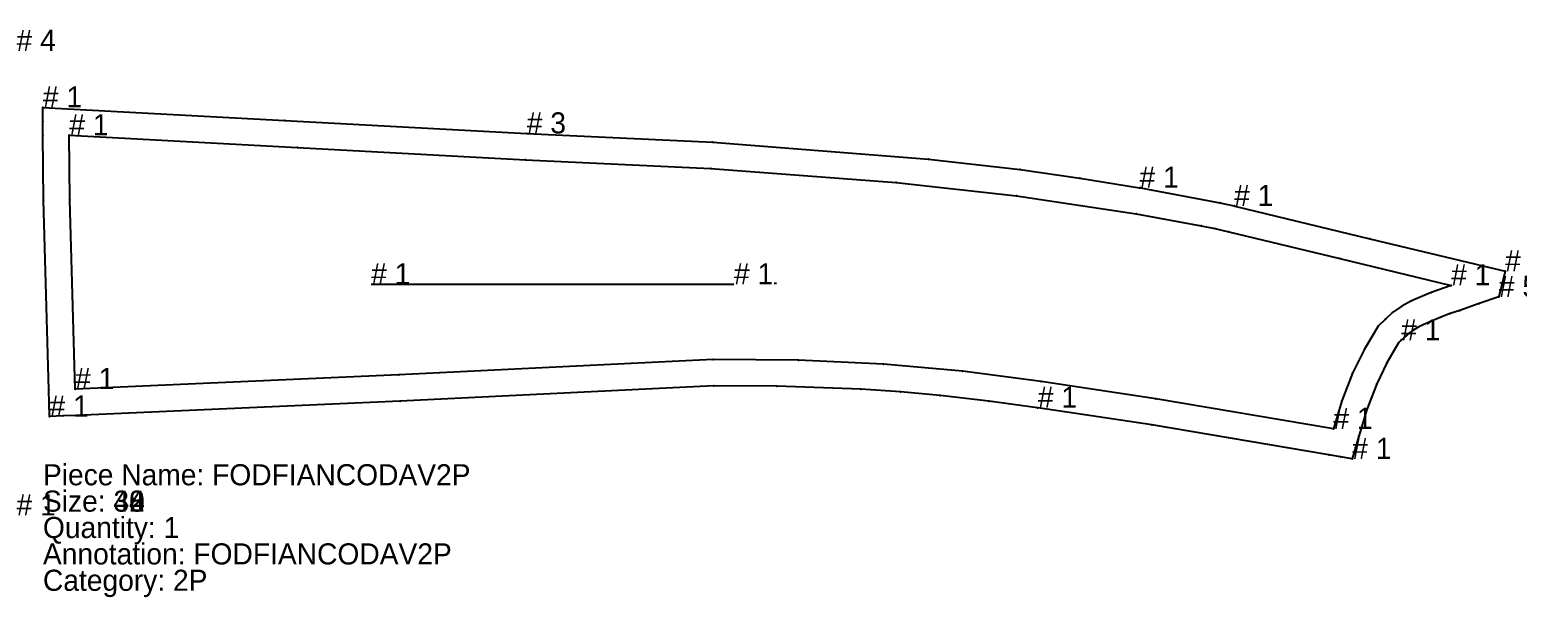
# Model space of a CAD drawing. Extents: x -10 to 11547, y -349 to 304.
# Drawn here: x 8497 to 9062, y -119 to 96 of the extents above; entities that cross this region are included whole.
import ezdxf

# ---------------------------------------------------------------- set-up
doc = ezdxf.new("R2010")
doc.units = 0

# ---------------------------------------------------------------- blocks, each defined once
blk = doc.blocks.new('FODERADT1P-S_42')
at = {"layer": '1'}
for s, p in [('# 4', (366.089, 88.055)), ('# 1', (366.089, -88.056))]:
    blk.add_text(s, height=8, dxfattribs=at).set_placement(p)
at = {"layer": '2'}
for s, p in [('# 4', (366.089, 88.055)), ('# 1', (366.089, -88.056))]:
    blk.add_text(s, height=8, dxfattribs=at).set_placement(p)
blk = doc.blocks.new('FODFIANCODAV2P-S_38')
at = {"layer": '1'}
blk.add_lwpolyline([(-396.9878, -48.2235), (-397.1416, -43.1636), (-397.2954, -38.1038), (-399.2988, 33.7449), (-399.5, 58.3918), (-399.5043, 63.6718), (-399.5087, 68.9518), (-307.6769, 64.0209), (-215.8451, 59.09), (-215.8451, 59.09), (-145.2974, 55.7324), (-63.3694, 49.3886), (-28.6312, 45.4063), (-5.9211, 42.1442), (16.7411, 38.5294), (17.1536, 38.4619), (47.2658, 32.8312), (52.6408, 31.596), (52.8825, 31.5357), (104.1752, 19.1989), (155.4679, 6.8622), (153.1294, -2.8605), (145.6849, -5.4105), (138.2404, -7.9604), (134.6349, -9.1753), (131.0726, -10.5333), (126.8627, -12.3142), (122.706, -14.2349), (120.8912, -15.2879), (119.1827, -16.519), (116.0422, -19.3251), (115.0668, -20.3356), (110.5809, -27.8861), (106.765, -35.8054), (102.9853, -45.5798), (99.9254, -55.6116), (98.7028, -59.9512), (97.4803, -64.2909), (93.0377, -63.5223), (88.5951, -62.7536), (21.3643, -51.3814), (-21.8372, -44.898), (-22.028, -44.871), (-40.4356, -42.3549), (-58.9025, -40.2296), (-73.9565, -38.8577), (-89.0515, -37.8791), (-121.002, -36.6739), (-144.8172, -36.5983), (-263.9493, -42.3898), (-386.8727, -47.7909), (-391.9302, -48.0072)], close=True, dxfattribs=at)
at = {"layer": '14'}
blk.add_lwpolyline([(-387.3, -37.8), (-389.3, 33.9), (-389.5, 58.4), (-302.9, 53.75), (-216.3, 49.1), (-145.9417, 45.7534), (-75.7, 40.5), (-29.9764, 35.4972), (15.5, 28.6), (40.1, 24.1), (45.3639, 23.0137), (50.6, 21.8), (92.8, 11.65), (135, 1.5), (127.412, -1.2262), (120, -4.4), (116.2743, -6.3943), (112.8, -8.8), (110.05, -11.35), (107.3, -13.9), (102.067, -22.6424), (97.6, -31.8), (93.5384, -42.2076), (90.3, -52.9), (22.9, -41.5), (-20.6, -35), (-50.4297, -31.0637), (-80.4, -28.4), (-112.7322, -26.8601), (-145.1, -26.6), (-264.4, -32.4)], close=True, dxfattribs=at)
at = {"layer": '2'}
for p in [(-399.5087, 68.9518), (-399.5043, 63.6718), (-307.6769, 64.0209), (-399.5, 58.3918), (-389.5, 58.4), (-215.8451, 59.09), (-302.9, 53.75), (-145.2974, 55.7324), (-216.3, 49.1), (-63.3694, 49.3886), (-28.6312, 45.4063), (-75.7, 40.5), (-389.3, 33.9), (17.1536, 38.4619), (-399.2988, 33.7449), (15.5, 28.6), (47.2658, 32.8312), (52.8825, 31.5357), (40.1, 24.1), (50.6, 21.8), (104.1752, 19.1989), (92.8, 11.65), (155.4679, 6.8622), (135, 1.5), (120, -4.4), (145.6849, -5.4105), (153.1294, -2.8605), (112.8, -8.8), (131.0726, -10.5333), (138.2404, -7.9604), (107.3, -13.9), (110.05, -11.35), (119.1827, -16.519), (122.706, -14.2349), (115.0668, -20.3356), (-145.1, -26.6), (-264.4, -32.4), (-80.4, -28.4), (97.6, -31.8), (-397.2954, -38.1038), (-387.3, -37.8), (-144.8172, -36.5983), (-121.002, -36.6739), (-89.0515, -37.8791), (-20.6, -35), (106.765, -35.8054), (-397.1416, -43.1636), (-263.9493, -42.3898), (-58.9025, -40.2296), (-22.028, -44.871), (22.9, -41.5), (-396.9878, -48.2235), (-391.9302, -48.0072), (-386.8727, -47.7909), (21.3643, -51.3814), (90.3, -52.9), (99.9254, -55.6116), (98.7028, -59.9512), (88.5951, -62.7536), (93.0377, -63.5223), (97.4803, -64.2909)]:
    blk.add_point(p, dxfattribs=at)
at = {"layer": '3'}
for p in [(-215.8451, 59.09), (-145.9417, 45.7534), (-5.9211, 42.1442), (-29.9764, 35.4972), (16.7411, 38.5294), (52.6408, 31.596), (45.3639, 23.0137), (127.412, -1.2262), (116.2743, -6.3943), (134.6349, -9.1753), (120.8912, -15.2879), (126.8627, -12.3142), (116.0422, -19.3251), (-112.7322, -26.8601), (102.067, -22.6424), (110.5809, -27.8861), (-50.4297, -31.0637), (-73.9565, -38.8577), (-40.4356, -42.3549), (-21.8372, -44.898), (93.5384, -42.2076), (102.9853, -45.5798)]:
    blk.add_point(p, dxfattribs=at)
at = {"layer": '4'}
for p in [(-215.8451, 59.09, 10), (16.7411, 38.5294, 10), (52.6408, 31.596, 10), (116.0422, -19.3251, 10), (-21.8372, -44.898, 10)]:
    blk.add_point(p, dxfattribs=at)
at = {"layer": '5'}
blk.add_line((-122.0203, 2.3305), (-121.0203, 2.3305), dxfattribs=at)
at = {"layer": '7'}
blk.add_line((-274.9195, 1.9204), (-137.2051, 1.9204), dxfattribs=at)
at = {"layer": '1'}
for s, p in [('Piece Name: FODFIANCODAV2P', (-399.5086, -74.2909)), ('Size: 38', (-399.5086, -84.2909))]:
    blk.add_text(s, height=8, dxfattribs=at).set_placement(p)
blk = doc.blocks.new('FODFIANCODAV2P-S_40')
at = {"layer": '1'}
blk.add_lwpolyline([(-396.9878, -48.2235), (-397.1416, -43.1636), (-397.2954, -38.1038), (-399.2988, 33.7449), (-399.5, 58.3918), (-399.5043, 63.6718), (-399.5087, 68.9518), (-307.6769, 64.0209), (-215.8451, 59.09), (-215.8451, 59.09), (-145.2974, 55.7324), (-63.3694, 49.3886), (-28.6312, 45.4063), (-5.9211, 42.1442), (16.7411, 38.5294), (17.1536, 38.4619), (47.2658, 32.8312), (52.6408, 31.596), (52.8825, 31.5357), (104.1752, 19.1989), (155.4679, 6.8622), (153.1294, -2.8605), (145.6849, -5.4105), (138.2404, -7.9604), (134.6349, -9.1753), (131.0726, -10.5333), (126.8627, -12.3142), (122.706, -14.2349), (120.8912, -15.2879), (119.1827, -16.519), (116.0422, -19.3251), (115.0668, -20.3356), (110.5809, -27.8861), (106.765, -35.8054), (102.9853, -45.5798), (99.9254, -55.6116), (98.7028, -59.9512), (97.4803, -64.2909), (93.0377, -63.5223), (88.5951, -62.7536), (21.3643, -51.3814), (-21.8372, -44.898), (-22.028, -44.871), (-40.4356, -42.3549), (-58.9025, -40.2296), (-73.9565, -38.8577), (-89.0515, -37.8791), (-121.002, -36.6739), (-144.8172, -36.5983), (-263.9493, -42.3898), (-386.8727, -47.7909), (-391.9302, -48.0072)], close=True, dxfattribs=at)
at = {"layer": '14'}
blk.add_lwpolyline([(-387.3, -37.8), (-389.3, 33.9), (-389.5, 58.4), (-302.9, 53.75), (-216.3, 49.1), (-145.9417, 45.7534), (-75.7, 40.5), (-29.9764, 35.4972), (15.5, 28.6), (40.1, 24.1), (45.3639, 23.0137), (50.6, 21.8), (92.8, 11.65), (135, 1.5), (127.412, -1.2262), (120, -4.4), (116.2743, -6.3943), (112.8, -8.8), (110.05, -11.35), (107.3, -13.9), (102.067, -22.6424), (97.6, -31.8), (93.5384, -42.2076), (90.3, -52.9), (22.9, -41.5), (-20.6, -35), (-50.4297, -31.0637), (-80.4, -28.4), (-112.7322, -26.8601), (-145.1, -26.6), (-264.4, -32.4)], close=True, dxfattribs=at)
at = {"layer": '2'}
for p in [(-399.5087, 68.9518), (-399.5043, 63.6718), (-307.6769, 64.0209), (-399.5, 58.3918), (-389.5, 58.4), (-215.8451, 59.09), (-302.9, 53.75), (-145.2974, 55.7324), (-216.3, 49.1), (-63.3694, 49.3886), (-28.6312, 45.4063), (-75.7, 40.5), (-389.3, 33.9), (17.1536, 38.4619), (-399.2988, 33.7449), (15.5, 28.6), (47.2658, 32.8312), (52.8825, 31.5357), (40.1, 24.1), (50.6, 21.8), (104.1752, 19.1989), (92.8, 11.65), (155.4679, 6.8622), (135, 1.5), (120, -4.4), (145.6849, -5.4105), (153.1294, -2.8605), (112.8, -8.8), (131.0726, -10.5333), (138.2404, -7.9604), (107.3, -13.9), (110.05, -11.35), (119.1827, -16.519), (122.706, -14.2349), (115.0668, -20.3356), (-145.1, -26.6), (-264.4, -32.4), (-80.4, -28.4), (97.6, -31.8), (-397.2954, -38.1038), (-387.3, -37.8), (-144.8172, -36.5983), (-121.002, -36.6739), (-89.0515, -37.8791), (-20.6, -35), (106.765, -35.8054), (-397.1416, -43.1636), (-263.9493, -42.3898), (-58.9025, -40.2296), (-22.028, -44.871), (22.9, -41.5), (-396.9878, -48.2235), (-391.9302, -48.0072), (-386.8727, -47.7909), (21.3643, -51.3814), (90.3, -52.9), (99.9254, -55.6116), (98.7028, -59.9512), (88.5951, -62.7536), (93.0377, -63.5223), (97.4803, -64.2909)]:
    blk.add_point(p, dxfattribs=at)
at = {"layer": '3'}
for p in [(-215.8451, 59.09), (-145.9417, 45.7534), (-5.9211, 42.1442), (-29.9764, 35.4972), (16.7411, 38.5294), (52.6408, 31.596), (45.3639, 23.0137), (127.412, -1.2262), (116.2743, -6.3943), (134.6349, -9.1753), (120.8912, -15.2879), (126.8627, -12.3142), (116.0422, -19.3251), (-112.7322, -26.8601), (102.067, -22.6424), (110.5809, -27.8861), (-50.4297, -31.0637), (-73.9565, -38.8577), (-40.4356, -42.3549), (-21.8372, -44.898), (93.5384, -42.2076), (102.9853, -45.5798)]:
    blk.add_point(p, dxfattribs=at)
at = {"layer": '4'}
for p in [(-215.8451, 59.09, 10), (16.7411, 38.5294, 10), (52.6408, 31.596, 10), (116.0422, -19.3251, 10), (-21.8372, -44.898, 10)]:
    blk.add_point(p, dxfattribs=at)
at = {"layer": '5'}
blk.add_line((-122.0203, 2.3305), (-121.0203, 2.3305), dxfattribs=at)
at = {"layer": '7'}
blk.add_line((-274.9195, 1.9204), (-137.2051, 1.9204), dxfattribs=at)
at = {"layer": '1'}
for s, p in [('Piece Name: FODFIANCODAV2P', (-399.5086, -74.2909)), ('Size: 40', (-399.5086, -84.2909))]:
    blk.add_text(s, height=8, dxfattribs=at).set_placement(p)
blk = doc.blocks.new('FODFIANCODAV2P-S_42')
at = {"layer": '1'}
blk.add_lwpolyline([(-396.988, -48.223), (-397.142, -43.164), (-397.295, -38.104), (-399.299, 33.745), (-399.5, 58.392), (-399.504, 63.672), (-399.509, 68.952), (-307.677, 64.021), (-215.845, 59.09), (-215.8449, 59.09), (-145.297, 55.732), (-63.369, 49.389), (-28.631, 45.406), (-5.921, 42.144), (16.741, 38.529), (17.154, 38.462), (47.266, 32.831), (52.641, 31.596), (52.883, 31.536), (104.175, 19.199), (155.468, 6.862), (153.13, -2.861), (145.685, -5.41), (138.24, -7.96), (134.635, -9.175), (131.073, -10.533), (126.863, -12.314), (122.706, -14.235), (120.891, -15.288), (119.183, -16.519), (116.042, -19.325), (115.067, -20.336), (110.581, -27.886), (106.765, -35.805), (102.985, -45.58), (99.925, -55.612), (98.703, -59.951), (97.48, -64.291), (93.038, -63.522), (88.595, -62.754), (21.364, -51.381), (-21.837, -44.898), (-22.028, -44.871), (-40.436, -42.355), (-58.903, -40.23), (-73.956, -38.858), (-89.051, -37.879), (-121.002, -36.674), (-144.817, -36.598), (-263.949, -42.39), (-386.873, -47.791), (-391.93, -48.007)], close=True, dxfattribs=at)
at = {"layer": '14'}
blk.add_lwpolyline([(-387.3, -37.8), (-389.3, 33.9), (-389.5, 58.4), (-302.9, 53.75), (-216.3, 49.1), (-145.942, 45.753), (-75.7, 40.5), (-29.976, 35.497), (15.5, 28.6), (40.1, 24.1), (45.364, 23.014), (50.6, 21.8), (92.8, 11.65), (135, 1.5), (127.412, -1.226), (120, -4.4), (116.274, -6.394), (112.8, -8.8), (110.05, -11.35), (107.3, -13.9), (102.067, -22.642), (97.6, -31.8), (93.538, -42.208), (90.3, -52.9), (22.9, -41.5), (-20.6, -35), (-50.43, -31.064), (-80.4, -28.4), (-112.732, -26.86), (-145.1, -26.6), (-264.4, -32.4)], close=True, dxfattribs=at)
at = {"layer": '2'}
for p in [(-399.509, 68.952), (-399.504, 63.672), (-307.677, 64.021), (-399.5, 58.392), (-389.5, 58.4), (-215.845, 59.09), (-302.9, 53.75), (-145.297, 55.732), (-216.3, 49.1), (-63.369, 49.389), (-28.631, 45.406), (-75.7, 40.5), (-389.3, 33.9), (17.154, 38.462), (-399.299, 33.745), (15.5, 28.6), (47.266, 32.831), (52.883, 31.536), (40.1, 24.1), (50.6, 21.8), (104.175, 19.199), (92.8, 11.65), (155.468, 6.862), (135, 1.5), (120, -4.4), (145.685, -5.41), (153.13, -2.861), (112.8, -8.8), (131.073, -10.533), (138.24, -7.96), (107.3, -13.9), (110.05, -11.35), (119.183, -16.519), (122.706, -14.235), (115.067, -20.336), (-145.1, -26.6), (-264.4, -32.4), (-80.4, -28.4), (97.6, -31.8), (-397.295, -38.104), (-387.3, -37.8), (-144.817, -36.598), (-121.002, -36.674), (-89.051, -37.879), (-20.6, -35), (106.765, -35.805), (-397.142, -43.164), (-263.949, -42.39), (-58.903, -40.23), (-22.028, -44.871), (22.9, -41.5), (-396.988, -48.223), (-391.93, -48.007), (-386.873, -47.791), (21.364, -51.381), (90.3, -52.9), (99.925, -55.612), (98.703, -59.951), (88.595, -62.754), (93.038, -63.522), (97.48, -64.291)]:
    blk.add_point(p, dxfattribs=at)
at = {"layer": '3'}
for p in [(-215.8449, 59.09), (-145.942, 45.753), (-5.921, 42.144), (-29.976, 35.497), (16.741, 38.529), (52.641, 31.596), (45.364, 23.014), (127.412, -1.226), (116.274, -6.394), (134.635, -9.175), (120.891, -15.288), (126.863, -12.314), (116.042, -19.325), (-112.732, -26.86), (102.067, -22.642), (110.581, -27.886), (-50.43, -31.064), (-73.956, -38.858), (-40.436, -42.355), (-21.837, -44.898), (93.538, -42.208), (102.985, -45.58)]:
    blk.add_point(p, dxfattribs=at)
at = {"layer": '4'}
for p in [(-215.8449, 59.09, 10), (16.741, 38.529, 10), (52.641, 31.596, 10), (116.042, -19.325, 10), (-21.837, -44.898, 10)]:
    blk.add_point(p, dxfattribs=at)
at = {"layer": '5'}
blk.add_line((-122.0203, 2.3305), (-121.0203, 2.3305), dxfattribs=at)
at = {"layer": '7'}
blk.add_line((-274.919, 1.92), (-137.205, 1.92), dxfattribs=at)
at = {"layer": '1'}
for s, p in [('# 1', (-399.509, 68.952)), ('# 3', (-215.8449, 59.09)), ('# 1', (16.741, 38.529)), ('# 1', (52.641, 31.596)), ('# 1', (155.468, 6.862)), ('# 5', (153.13, -2.861)), ('# 1', (116.042, -19.325)), ('# 1', (-21.837, -44.898)), ('# 1', (-396.988, -48.223)), ('# 1', (97.48, -64.291)), ('Piece Name: FODFIANCODAV2P', (-399.5086, -74.2909)), ('Size: 42', (-399.5086, -84.2909)), ('Quantity: 1', (-399.5086, -94.2909)), ('Annotation: FODFIANCODAV2P', (-399.5086, -104.2909)), ('Category: 2P', (-399.5086, -114.2909))]:
    blk.add_text(s, height=8, dxfattribs=at).set_placement(p)
at = {"layer": '14'}
for p in [(-389.5, 58.4), (135, 1.5), (-387.3, -37.8), (90.3, -52.9)]:
    blk.add_text('# 1', height=8, dxfattribs=at).set_placement(p)
at = {"layer": '2'}
for s, p in [('# 1', (-399.509, 68.952)), ('# 1', (-389.5, 58.4)), ('# 1', (155.468, 6.862)), ('# 1', (135, 1.5)), ('# 5', (153.13, -2.861)), ('# 1', (-387.3, -37.8)), ('# 1', (-396.988, -48.223)), ('# 1', (90.3, -52.9)), ('# 1', (97.48, -64.291))]:
    blk.add_text(s, height=8, dxfattribs=at).set_placement(p)
at = {"layer": '3'}
for s, p in [('# 3', (-215.8449, 59.09)), ('# 1', (16.741, 38.529)), ('# 1', (52.641, 31.596)), ('# 1', (116.042, -19.325)), ('# 1', (-21.837, -44.898))]:
    blk.add_text(s, height=8, dxfattribs=at).set_placement(p)
at = {"layer": '4'}
for s, p in [('# 3', (-215.8449, 59.09)), ('# 1', (16.741, 38.529)), ('# 1', (52.641, 31.596)), ('# 1', (116.042, -19.325)), ('# 1', (-21.837, -44.898))]:
    blk.add_text(s, height=8, dxfattribs=at).set_placement(p)
at = {"layer": '7'}
for p in [(-274.919, 1.92), (-137.205, 1.92)]:
    blk.add_text('# 1', height=8, dxfattribs=at).set_placement(p)
blk = doc.blocks.new('FODFIANCODAV2P-S_44')
at = {"layer": '1'}
blk.add_lwpolyline([(-396.9878, -48.2235), (-397.1416, -43.1636), (-397.2954, -38.1038), (-399.2988, 33.7449), (-399.5, 58.3918), (-399.5043, 63.6718), (-399.5087, 68.9518), (-307.6769, 64.0209), (-215.8451, 59.09), (-215.8451, 59.09), (-145.2974, 55.7324), (-63.3694, 49.3886), (-28.6312, 45.4063), (-5.9211, 42.1442), (16.7411, 38.5294), (17.1536, 38.4619), (47.2658, 32.8312), (52.6408, 31.596), (52.8825, 31.5357), (104.1752, 19.1989), (155.4679, 6.8622), (153.1294, -2.8605), (145.6849, -5.4105), (138.2404, -7.9604), (134.6349, -9.1753), (131.0726, -10.5333), (126.8627, -12.3142), (122.706, -14.2349), (120.8912, -15.2879), (119.1827, -16.519), (116.0422, -19.3251), (115.0668, -20.3356), (110.5809, -27.8861), (106.765, -35.8054), (102.9853, -45.5798), (99.9254, -55.6116), (98.7028, -59.9512), (97.4803, -64.2909), (93.0377, -63.5223), (88.5951, -62.7536), (21.3643, -51.3814), (-21.8372, -44.898), (-22.028, -44.871), (-40.4356, -42.3549), (-58.9025, -40.2296), (-73.9565, -38.8577), (-89.0515, -37.8791), (-121.002, -36.6739), (-144.8172, -36.5983), (-263.9493, -42.3898), (-386.8727, -47.7909), (-391.9302, -48.0072)], close=True, dxfattribs=at)
at = {"layer": '14'}
blk.add_lwpolyline([(-387.3, -37.8), (-389.3, 33.9), (-389.5, 58.4), (-302.9, 53.75), (-216.3, 49.1), (-145.9417, 45.7534), (-75.7, 40.5), (-29.9764, 35.4972), (15.5, 28.6), (40.1, 24.1), (45.3639, 23.0137), (50.6, 21.8), (92.8, 11.65), (135, 1.5), (127.412, -1.2262), (120, -4.4), (116.2743, -6.3943), (112.8, -8.8), (110.05, -11.35), (107.3, -13.9), (102.067, -22.6424), (97.6, -31.8), (93.5384, -42.2076), (90.3, -52.9), (22.9, -41.5), (-20.6, -35), (-50.4297, -31.0637), (-80.4, -28.4), (-112.7322, -26.8601), (-145.1, -26.6), (-264.4, -32.4)], close=True, dxfattribs=at)
at = {"layer": '2'}
for p in [(-399.5087, 68.9518), (-399.5043, 63.6718), (-307.6769, 64.0209), (-399.5, 58.3918), (-389.5, 58.4), (-215.8451, 59.09), (-302.9, 53.75), (-145.2974, 55.7324), (-216.3, 49.1), (-63.3694, 49.3886), (-28.6312, 45.4063), (-75.7, 40.5), (-389.3, 33.9), (17.1536, 38.4619), (-399.2988, 33.7449), (15.5, 28.6), (47.2658, 32.8312), (52.8825, 31.5357), (40.1, 24.1), (50.6, 21.8), (104.1752, 19.1989), (92.8, 11.65), (155.4679, 6.8622), (135, 1.5), (120, -4.4), (145.6849, -5.4105), (153.1294, -2.8605), (112.8, -8.8), (131.0726, -10.5333), (138.2404, -7.9604), (107.3, -13.9), (110.05, -11.35), (119.1827, -16.519), (122.706, -14.2349), (115.0668, -20.3356), (-145.1, -26.6), (-264.4, -32.4), (-80.4, -28.4), (97.6, -31.8), (-397.2954, -38.1038), (-387.3, -37.8), (-144.8172, -36.5983), (-121.002, -36.6739), (-89.0515, -37.8791), (-20.6, -35), (106.765, -35.8054), (-397.1416, -43.1636), (-263.9493, -42.3898), (-58.9025, -40.2296), (-22.028, -44.871), (22.9, -41.5), (-396.9878, -48.2235), (-391.9302, -48.0072), (-386.8727, -47.7909), (21.3643, -51.3814), (90.3, -52.9), (99.9254, -55.6116), (98.7028, -59.9512), (88.5951, -62.7536), (93.0377, -63.5223), (97.4803, -64.2909)]:
    blk.add_point(p, dxfattribs=at)
at = {"layer": '3'}
for p in [(-215.8451, 59.09), (-145.9417, 45.7534), (-5.9211, 42.1442), (-29.9764, 35.4972), (16.7411, 38.5294), (52.6408, 31.596), (45.3639, 23.0137), (127.412, -1.2262), (116.2743, -6.3943), (134.6349, -9.1753), (120.8912, -15.2879), (126.8627, -12.3142), (116.0422, -19.3251), (-112.7322, -26.8601), (102.067, -22.6424), (110.5809, -27.8861), (-50.4297, -31.0637), (-73.9565, -38.8577), (-40.4356, -42.3549), (-21.8372, -44.898), (93.5384, -42.2076), (102.9853, -45.5798)]:
    blk.add_point(p, dxfattribs=at)
at = {"layer": '4'}
for p in [(-215.8451, 59.09, 10), (16.7411, 38.5294, 10), (52.6408, 31.596, 10), (116.0422, -19.3251, 10), (-21.8372, -44.898, 10)]:
    blk.add_point(p, dxfattribs=at)
at = {"layer": '5'}
blk.add_line((-122.0203, 2.3305), (-121.0203, 2.3305), dxfattribs=at)
at = {"layer": '7'}
blk.add_line((-274.9195, 1.9204), (-137.2051, 1.9204), dxfattribs=at)
at = {"layer": '1'}
for s, p in [('Piece Name: FODFIANCODAV2P', (-399.5086, -74.2909)), ('Size: 44', (-399.5086, -84.2909))]:
    blk.add_text(s, height=8, dxfattribs=at).set_placement(p)
blk = doc.blocks.new('FODFIANCODAV2P-S_46')
at = {"layer": '1'}
blk.add_lwpolyline([(-396.9878, -48.2235), (-397.1416, -43.1636), (-397.2954, -38.1038), (-399.2988, 33.7449), (-399.5, 58.3918), (-399.5043, 63.6718), (-399.5087, 68.9518), (-307.6769, 64.0209), (-215.8451, 59.09), (-215.8451, 59.09), (-145.2974, 55.7324), (-63.3694, 49.3886), (-28.6312, 45.4063), (-5.9211, 42.1442), (16.7411, 38.5294), (17.1536, 38.4619), (47.2658, 32.8312), (52.6408, 31.596), (52.8825, 31.5357), (104.1752, 19.1989), (155.4679, 6.8622), (153.1294, -2.8605), (145.6849, -5.4105), (138.2404, -7.9604), (134.6349, -9.1753), (131.0726, -10.5333), (126.8627, -12.3142), (122.706, -14.2349), (120.8912, -15.2879), (119.1827, -16.519), (116.0422, -19.3251), (115.0668, -20.3356), (110.5809, -27.8861), (106.765, -35.8054), (102.9853, -45.5798), (99.9254, -55.6116), (98.7028, -59.9512), (97.4803, -64.2909), (93.0377, -63.5223), (88.5951, -62.7536), (21.3643, -51.3814), (-21.8372, -44.898), (-22.028, -44.871), (-40.4356, -42.3549), (-58.9025, -40.2296), (-73.9565, -38.8577), (-89.0515, -37.8791), (-121.002, -36.6739), (-144.8172, -36.5983), (-263.9493, -42.3898), (-386.8727, -47.7909), (-391.9302, -48.0072)], close=True, dxfattribs=at)
at = {"layer": '14'}
blk.add_lwpolyline([(-387.3, -37.8), (-389.3, 33.9), (-389.5, 58.4), (-302.9, 53.75), (-216.3, 49.1), (-145.9417, 45.7534), (-75.7, 40.5), (-29.9764, 35.4972), (15.5, 28.6), (40.1, 24.1), (45.3639, 23.0137), (50.6, 21.8), (92.8, 11.65), (135, 1.5), (127.412, -1.2262), (120, -4.4), (116.2743, -6.3943), (112.8, -8.8), (110.05, -11.35), (107.3, -13.9), (102.067, -22.6424), (97.6, -31.8), (93.5384, -42.2076), (90.3, -52.9), (22.9, -41.5), (-20.6, -35), (-50.4297, -31.0637), (-80.4, -28.4), (-112.7322, -26.8601), (-145.1, -26.6), (-264.4, -32.4)], close=True, dxfattribs=at)
at = {"layer": '2'}
for p in [(-399.5087, 68.9518), (-399.5043, 63.6718), (-307.6769, 64.0209), (-399.5, 58.3918), (-389.5, 58.4), (-215.8451, 59.09), (-302.9, 53.75), (-145.2974, 55.7324), (-216.3, 49.1), (-63.3694, 49.3886), (-28.6312, 45.4063), (-75.7, 40.5), (-389.3, 33.9), (17.1536, 38.4619), (-399.2988, 33.7449), (15.5, 28.6), (47.2658, 32.8312), (52.8825, 31.5357), (40.1, 24.1), (50.6, 21.8), (104.1752, 19.1989), (92.8, 11.65), (155.4679, 6.8622), (135, 1.5), (120, -4.4), (145.6849, -5.4105), (153.1294, -2.8605), (112.8, -8.8), (131.0726, -10.5333), (138.2404, -7.9604), (107.3, -13.9), (110.05, -11.35), (119.1827, -16.519), (122.706, -14.2349), (115.0668, -20.3356), (-145.1, -26.6), (-264.4, -32.4), (-80.4, -28.4), (97.6, -31.8), (-397.2954, -38.1038), (-387.3, -37.8), (-144.8172, -36.5983), (-121.002, -36.6739), (-89.0515, -37.8791), (-20.6, -35), (106.765, -35.8054), (-397.1416, -43.1636), (-263.9493, -42.3898), (-58.9025, -40.2296), (-22.028, -44.871), (22.9, -41.5), (-396.9878, -48.2235), (-391.9302, -48.0072), (-386.8727, -47.7909), (21.3643, -51.3814), (90.3, -52.9), (99.9254, -55.6116), (98.7028, -59.9512), (88.5951, -62.7536), (93.0377, -63.5223), (97.4803, -64.2909)]:
    blk.add_point(p, dxfattribs=at)
at = {"layer": '3'}
for p in [(-215.8451, 59.09), (-145.9417, 45.7534), (-5.9211, 42.1442), (-29.9764, 35.4972), (16.7411, 38.5294), (52.6408, 31.596), (45.3639, 23.0137), (127.412, -1.2262), (116.2743, -6.3943), (134.6349, -9.1753), (120.8912, -15.2879), (126.8627, -12.3142), (116.0422, -19.3251), (-112.7322, -26.8601), (102.067, -22.6424), (110.5809, -27.8861), (-50.4297, -31.0637), (-73.9565, -38.8577), (-40.4356, -42.3549), (-21.8372, -44.898), (93.5384, -42.2076), (102.9853, -45.5798)]:
    blk.add_point(p, dxfattribs=at)
at = {"layer": '4'}
for p in [(-215.8451, 59.09, 10), (16.7411, 38.5294, 10), (52.6408, 31.596, 10), (116.0422, -19.3251, 10), (-21.8372, -44.898, 10)]:
    blk.add_point(p, dxfattribs=at)
at = {"layer": '5'}
blk.add_line((-122.0203, 2.3305), (-121.0203, 2.3305), dxfattribs=at)
at = {"layer": '7'}
blk.add_line((-274.9195, 1.9204), (-137.2051, 1.9204), dxfattribs=at)
at = {"layer": '1'}
for s, p in [('Piece Name: FODFIANCODAV2P', (-399.5086, -74.2909)), ('Size: 46', (-399.5086, -84.2909))]:
    blk.add_text(s, height=8, dxfattribs=at).set_placement(p)
blk = doc.blocks.new('FODFIANCODAV2P-S_48')
at = {"layer": '1'}
blk.add_lwpolyline([(-396.9878, -48.2235), (-397.1416, -43.1636), (-397.2954, -38.1038), (-399.2988, 33.7449), (-399.5, 58.3918), (-399.5043, 63.6718), (-399.5087, 68.9518), (-307.6769, 64.0209), (-215.8451, 59.09), (-215.8451, 59.09), (-145.2974, 55.7324), (-63.3694, 49.3886), (-28.6312, 45.4063), (-5.9211, 42.1442), (16.7411, 38.5294), (17.1536, 38.4619), (47.2658, 32.8312), (52.6408, 31.596), (52.8825, 31.5357), (104.1752, 19.1989), (155.4679, 6.8622), (153.1294, -2.8605), (145.6849, -5.4105), (138.2404, -7.9604), (134.6349, -9.1753), (131.0726, -10.5333), (126.8627, -12.3142), (122.706, -14.2349), (120.8912, -15.2879), (119.1827, -16.519), (116.0422, -19.3251), (115.0668, -20.3356), (110.5809, -27.8861), (106.765, -35.8054), (102.9853, -45.5798), (99.9254, -55.6116), (98.7028, -59.9512), (97.4803, -64.2909), (93.0377, -63.5223), (88.5951, -62.7536), (21.3643, -51.3814), (-21.8372, -44.898), (-22.028, -44.871), (-40.4356, -42.3549), (-58.9025, -40.2296), (-73.9565, -38.8577), (-89.0515, -37.8791), (-121.002, -36.6739), (-144.8172, -36.5983), (-263.9493, -42.3898), (-386.8727, -47.7909), (-391.9302, -48.0072)], close=True, dxfattribs=at)
at = {"layer": '14'}
blk.add_lwpolyline([(-387.3, -37.8), (-389.3, 33.9), (-389.5, 58.4), (-302.9, 53.75), (-216.3, 49.1), (-145.9417, 45.7534), (-75.7, 40.5), (-29.9764, 35.4972), (15.5, 28.6), (40.1, 24.1), (45.3639, 23.0137), (50.6, 21.8), (92.8, 11.65), (135, 1.5), (127.412, -1.2262), (120, -4.4), (116.2743, -6.3943), (112.8, -8.8), (110.05, -11.35), (107.3, -13.9), (102.067, -22.6424), (97.6, -31.8), (93.5384, -42.2076), (90.3, -52.9), (22.9, -41.5), (-20.6, -35), (-50.4297, -31.0637), (-80.4, -28.4), (-112.7322, -26.8601), (-145.1, -26.6), (-264.4, -32.4)], close=True, dxfattribs=at)
at = {"layer": '2'}
for p in [(-399.5087, 68.9518), (-399.5043, 63.6718), (-307.6769, 64.0209), (-399.5, 58.3918), (-389.5, 58.4), (-215.8451, 59.09), (-302.9, 53.75), (-145.2974, 55.7324), (-216.3, 49.1), (-63.3694, 49.3886), (-28.6312, 45.4063), (-75.7, 40.5), (-389.3, 33.9), (17.1536, 38.4619), (-399.2988, 33.7449), (15.5, 28.6), (47.2658, 32.8312), (52.8825, 31.5357), (40.1, 24.1), (50.6, 21.8), (104.1752, 19.1989), (92.8, 11.65), (155.4679, 6.8622), (135, 1.5), (120, -4.4), (145.6849, -5.4105), (153.1294, -2.8605), (112.8, -8.8), (131.0726, -10.5333), (138.2404, -7.9604), (107.3, -13.9), (110.05, -11.35), (119.1827, -16.519), (122.706, -14.2349), (115.0668, -20.3356), (-145.1, -26.6), (-264.4, -32.4), (-80.4, -28.4), (97.6, -31.8), (-397.2954, -38.1038), (-387.3, -37.8), (-144.8172, -36.5983), (-121.002, -36.6739), (-89.0515, -37.8791), (-20.6, -35), (106.765, -35.8054), (-397.1416, -43.1636), (-263.9493, -42.3898), (-58.9025, -40.2296), (-22.028, -44.871), (22.9, -41.5), (-396.9878, -48.2235), (-391.9302, -48.0072), (-386.8727, -47.7909), (21.3643, -51.3814), (90.3, -52.9), (99.9254, -55.6116), (98.7028, -59.9512), (88.5951, -62.7536), (93.0377, -63.5223), (97.4803, -64.2909)]:
    blk.add_point(p, dxfattribs=at)
at = {"layer": '3'}
for p in [(-215.8451, 59.09), (-145.9417, 45.7534), (-5.9211, 42.1442), (-29.9764, 35.4972), (16.7411, 38.5294), (52.6408, 31.596), (45.3639, 23.0137), (127.412, -1.2262), (116.2743, -6.3943), (134.6349, -9.1753), (120.8912, -15.2879), (126.8627, -12.3142), (116.0422, -19.3251), (-112.7322, -26.8601), (102.067, -22.6424), (110.5809, -27.8861), (-50.4297, -31.0637), (-73.9565, -38.8577), (-40.4356, -42.3549), (-21.8372, -44.898), (93.5384, -42.2076), (102.9853, -45.5798)]:
    blk.add_point(p, dxfattribs=at)
at = {"layer": '4'}
for p in [(-215.8451, 59.09, 10), (16.7411, 38.5294, 10), (52.6408, 31.596, 10), (116.0422, -19.3251, 10), (-21.8372, -44.898, 10)]:
    blk.add_point(p, dxfattribs=at)
at = {"layer": '5'}
blk.add_line((-122.0203, 2.3305), (-121.0203, 2.3305), dxfattribs=at)
at = {"layer": '7'}
blk.add_line((-274.9195, 1.9204), (-137.2051, 1.9204), dxfattribs=at)
at = {"layer": '1'}
for s, p in [('Piece Name: FODFIANCODAV2P', (-399.5086, -74.2909)), ('Size: 48', (-399.5086, -84.2909))]:
    blk.add_text(s, height=8, dxfattribs=at).set_placement(p)
blk = doc.blocks.new('FODFIANCODAV2P-S_50')
at = {"layer": '1'}
blk.add_lwpolyline([(-396.9878, -48.2235), (-397.1416, -43.1636), (-397.2954, -38.1038), (-399.2988, 33.7449), (-399.5, 58.3918), (-399.5043, 63.6718), (-399.5087, 68.9518), (-307.6769, 64.0209), (-215.8451, 59.09), (-215.8451, 59.09), (-145.2974, 55.7324), (-63.3694, 49.3886), (-28.6312, 45.4063), (-5.9211, 42.1442), (16.7411, 38.5294), (17.1536, 38.4619), (47.2658, 32.8312), (52.6408, 31.596), (52.8825, 31.5357), (104.1752, 19.1989), (155.4679, 6.8622), (153.1294, -2.8605), (145.6849, -5.4105), (138.2404, -7.9604), (134.6349, -9.1753), (131.0726, -10.5333), (126.8627, -12.3142), (122.706, -14.2349), (120.8912, -15.2879), (119.1827, -16.519), (116.0422, -19.3251), (115.0668, -20.3356), (110.5809, -27.8861), (106.765, -35.8054), (102.9853, -45.5798), (99.9254, -55.6116), (98.7028, -59.9512), (97.4803, -64.2909), (93.0377, -63.5223), (88.5951, -62.7536), (21.3643, -51.3814), (-21.8372, -44.898), (-22.028, -44.871), (-40.4356, -42.3549), (-58.9025, -40.2296), (-73.9565, -38.8577), (-89.0515, -37.8791), (-121.002, -36.6739), (-144.8172, -36.5983), (-263.9493, -42.3898), (-386.8727, -47.7909), (-391.9302, -48.0072)], close=True, dxfattribs=at)
at = {"layer": '14'}
blk.add_lwpolyline([(-387.3, -37.8), (-389.3, 33.9), (-389.5, 58.4), (-302.9, 53.75), (-216.3, 49.1), (-145.9417, 45.7534), (-75.7, 40.5), (-29.9764, 35.4972), (15.5, 28.6), (40.1, 24.1), (45.3639, 23.0137), (50.6, 21.8), (92.8, 11.65), (135, 1.5), (127.412, -1.2262), (120, -4.4), (116.2743, -6.3943), (112.8, -8.8), (110.05, -11.35), (107.3, -13.9), (102.067, -22.6424), (97.6, -31.8), (93.5384, -42.2076), (90.3, -52.9), (22.9, -41.5), (-20.6, -35), (-50.4297, -31.0637), (-80.4, -28.4), (-112.7322, -26.8601), (-145.1, -26.6), (-264.4, -32.4)], close=True, dxfattribs=at)
at = {"layer": '2'}
for p in [(-399.5087, 68.9518), (-399.5043, 63.6718), (-307.6769, 64.0209), (-399.5, 58.3918), (-389.5, 58.4), (-215.8451, 59.09), (-302.9, 53.75), (-145.2974, 55.7324), (-216.3, 49.1), (-63.3694, 49.3886), (-28.6312, 45.4063), (-75.7, 40.5), (-389.3, 33.9), (17.1536, 38.4619), (-399.2988, 33.7449), (15.5, 28.6), (47.2658, 32.8312), (52.8825, 31.5357), (40.1, 24.1), (50.6, 21.8), (104.1752, 19.1989), (92.8, 11.65), (155.4679, 6.8622), (135, 1.5), (120, -4.4), (145.6849, -5.4105), (153.1294, -2.8605), (112.8, -8.8), (131.0726, -10.5333), (138.2404, -7.9604), (107.3, -13.9), (110.05, -11.35), (119.1827, -16.519), (122.706, -14.2349), (115.0668, -20.3356), (-145.1, -26.6), (-264.4, -32.4), (-80.4, -28.4), (97.6, -31.8), (-397.2954, -38.1038), (-387.3, -37.8), (-144.8172, -36.5983), (-121.002, -36.6739), (-89.0515, -37.8791), (-20.6, -35), (106.765, -35.8054), (-397.1416, -43.1636), (-263.9493, -42.3898), (-58.9025, -40.2296), (-22.028, -44.871), (22.9, -41.5), (-396.9878, -48.2235), (-391.9302, -48.0072), (-386.8727, -47.7909), (21.3643, -51.3814), (90.3, -52.9), (99.9254, -55.6116), (98.7028, -59.9512), (88.5951, -62.7536), (93.0377, -63.5223), (97.4803, -64.2909)]:
    blk.add_point(p, dxfattribs=at)
at = {"layer": '3'}
for p in [(-215.8451, 59.09), (-145.9417, 45.7534), (-5.9211, 42.1442), (-29.9764, 35.4972), (16.7411, 38.5294), (52.6408, 31.596), (45.3639, 23.0137), (127.412, -1.2262), (116.2743, -6.3943), (134.6349, -9.1753), (120.8912, -15.2879), (126.8627, -12.3142), (116.0422, -19.3251), (-112.7322, -26.8601), (102.067, -22.6424), (110.5809, -27.8861), (-50.4297, -31.0637), (-73.9565, -38.8577), (-40.4356, -42.3549), (-21.8372, -44.898), (93.5384, -42.2076), (102.9853, -45.5798)]:
    blk.add_point(p, dxfattribs=at)
at = {"layer": '4'}
for p in [(-215.8451, 59.09, 10), (16.7411, 38.5294, 10), (52.6408, 31.596, 10), (116.0422, -19.3251, 10), (-21.8372, -44.898, 10)]:
    blk.add_point(p, dxfattribs=at)
at = {"layer": '5'}
blk.add_line((-122.0203, 2.3305), (-121.0203, 2.3305), dxfattribs=at)
at = {"layer": '7'}
blk.add_line((-274.9195, 1.9204), (-137.2051, 1.9204), dxfattribs=at)
at = {"layer": '1'}
for s, p in [('Piece Name: FODFIANCODAV2P', (-399.5086, -74.2909)), ('Size: 50', (-399.5086, -84.2909))]:
    blk.add_text(s, height=8, dxfattribs=at).set_placement(p)
blk = doc.blocks.new('FODFIANCODAV2P-S_52')
at = {"layer": '1'}
blk.add_lwpolyline([(-396.9878, -48.2235), (-397.1416, -43.1636), (-397.2954, -38.1038), (-399.2988, 33.7449), (-399.5, 58.3918), (-399.5043, 63.6718), (-399.5087, 68.9518), (-307.6769, 64.0209), (-215.8451, 59.09), (-215.8451, 59.09), (-145.2974, 55.7324), (-63.3694, 49.3886), (-28.6312, 45.4063), (-5.9211, 42.1442), (16.7411, 38.5294), (17.1536, 38.4619), (47.2658, 32.8312), (52.6408, 31.596), (52.8825, 31.5357), (104.1752, 19.1989), (155.4679, 6.8622), (153.1294, -2.8605), (145.6849, -5.4105), (138.2404, -7.9604), (134.6349, -9.1753), (131.0726, -10.5333), (126.8627, -12.3142), (122.706, -14.2349), (120.8912, -15.2879), (119.1827, -16.519), (116.0422, -19.3251), (115.0668, -20.3356), (110.5809, -27.8861), (106.765, -35.8054), (102.9853, -45.5798), (99.9254, -55.6116), (98.7028, -59.9512), (97.4803, -64.2909), (93.0377, -63.5223), (88.5951, -62.7536), (21.3643, -51.3814), (-21.8372, -44.898), (-22.028, -44.871), (-40.4356, -42.3549), (-58.9025, -40.2296), (-73.9565, -38.8577), (-89.0515, -37.8791), (-121.002, -36.6739), (-144.8172, -36.5983), (-263.9493, -42.3898), (-386.8727, -47.7909), (-391.9302, -48.0072)], close=True, dxfattribs=at)
at = {"layer": '14'}
blk.add_lwpolyline([(-387.3, -37.8), (-389.3, 33.9), (-389.5, 58.4), (-302.9, 53.75), (-216.3, 49.1), (-145.9417, 45.7534), (-75.7, 40.5), (-29.9764, 35.4972), (15.5, 28.6), (40.1, 24.1), (45.3639, 23.0137), (50.6, 21.8), (92.8, 11.65), (135, 1.5), (127.412, -1.2262), (120, -4.4), (116.2743, -6.3943), (112.8, -8.8), (110.05, -11.35), (107.3, -13.9), (102.067, -22.6424), (97.6, -31.8), (93.5384, -42.2076), (90.3, -52.9), (22.9, -41.5), (-20.6, -35), (-50.4297, -31.0637), (-80.4, -28.4), (-112.7322, -26.8601), (-145.1, -26.6), (-264.4, -32.4)], close=True, dxfattribs=at)
at = {"layer": '2'}
for p in [(-399.5087, 68.9518), (-399.5043, 63.6718), (-307.6769, 64.0209), (-399.5, 58.3918), (-389.5, 58.4), (-215.8451, 59.09), (-302.9, 53.75), (-145.2974, 55.7324), (-216.3, 49.1), (-63.3694, 49.3886), (-28.6312, 45.4063), (-75.7, 40.5), (-389.3, 33.9), (17.1536, 38.4619), (-399.2988, 33.7449), (15.5, 28.6), (47.2658, 32.8312), (52.8825, 31.5357), (40.1, 24.1), (50.6, 21.8), (104.1752, 19.1989), (92.8, 11.65), (155.4679, 6.8622), (135, 1.5), (120, -4.4), (145.6849, -5.4105), (153.1294, -2.8605), (112.8, -8.8), (131.0726, -10.5333), (138.2404, -7.9604), (107.3, -13.9), (110.05, -11.35), (119.1827, -16.519), (122.706, -14.2349), (115.0668, -20.3356), (-145.1, -26.6), (-264.4, -32.4), (-80.4, -28.4), (97.6, -31.8), (-397.2954, -38.1038), (-387.3, -37.8), (-144.8172, -36.5983), (-121.002, -36.6739), (-89.0515, -37.8791), (-20.6, -35), (106.765, -35.8054), (-397.1416, -43.1636), (-263.9493, -42.3898), (-58.9025, -40.2296), (-22.028, -44.871), (22.9, -41.5), (-396.9878, -48.2235), (-391.9302, -48.0072), (-386.8727, -47.7909), (21.3643, -51.3814), (90.3, -52.9), (99.9254, -55.6116), (98.7028, -59.9512), (88.5951, -62.7536), (93.0377, -63.5223), (97.4803, -64.2909)]:
    blk.add_point(p, dxfattribs=at)
at = {"layer": '3'}
for p in [(-215.8451, 59.09), (-145.9417, 45.7534), (-5.9211, 42.1442), (-29.9764, 35.4972), (16.7411, 38.5294), (52.6408, 31.596), (45.3639, 23.0137), (127.412, -1.2262), (116.2743, -6.3943), (134.6349, -9.1753), (120.8912, -15.2879), (126.8627, -12.3142), (116.0422, -19.3251), (-112.7322, -26.8601), (102.067, -22.6424), (110.5809, -27.8861), (-50.4297, -31.0637), (-73.9565, -38.8577), (-40.4356, -42.3549), (-21.8372, -44.898), (93.5384, -42.2076), (102.9853, -45.5798)]:
    blk.add_point(p, dxfattribs=at)
at = {"layer": '4'}
for p in [(-215.8451, 59.09, 10), (16.7411, 38.5294, 10), (52.6408, 31.596, 10), (116.0422, -19.3251, 10), (-21.8372, -44.898, 10)]:
    blk.add_point(p, dxfattribs=at)
at = {"layer": '5'}
blk.add_line((-122.0203, 2.3305), (-121.0203, 2.3305), dxfattribs=at)
at = {"layer": '7'}
blk.add_line((-274.9195, 1.9204), (-137.2051, 1.9204), dxfattribs=at)
at = {"layer": '1'}
for s, p in [('Piece Name: FODFIANCODAV2P', (-399.5086, -74.2909)), ('Size: 52', (-399.5086, -84.2909))]:
    blk.add_text(s, height=8, dxfattribs=at).set_placement(p)
blk = doc.blocks.new('FODFIANCODAV2P-S_54')
at = {"layer": '1'}
blk.add_lwpolyline([(-396.9878, -48.2235), (-397.1416, -43.1636), (-397.2954, -38.1038), (-399.2988, 33.7449), (-399.5, 58.3918), (-399.5043, 63.6718), (-399.5087, 68.9518), (-307.6769, 64.0209), (-215.8451, 59.09), (-215.8451, 59.09), (-145.2974, 55.7324), (-63.3694, 49.3886), (-28.6312, 45.4063), (-5.9211, 42.1442), (16.7411, 38.5294), (17.1536, 38.4619), (47.2658, 32.8312), (52.6408, 31.596), (52.8825, 31.5357), (104.1752, 19.1989), (155.4679, 6.8622), (153.1294, -2.8605), (145.6849, -5.4105), (138.2404, -7.9604), (134.6349, -9.1753), (131.0726, -10.5333), (126.8627, -12.3142), (122.706, -14.2349), (120.8912, -15.2879), (119.1827, -16.519), (116.0422, -19.3251), (115.0668, -20.3356), (110.5809, -27.8861), (106.765, -35.8054), (102.9853, -45.5798), (99.9254, -55.6116), (98.7028, -59.9512), (97.4803, -64.2909), (93.0377, -63.5223), (88.5951, -62.7536), (21.3643, -51.3814), (-21.8372, -44.898), (-22.028, -44.871), (-40.4356, -42.3549), (-58.9025, -40.2296), (-73.9565, -38.8577), (-89.0515, -37.8791), (-121.002, -36.6739), (-144.8172, -36.5983), (-263.9493, -42.3898), (-386.8727, -47.7909), (-391.9302, -48.0072)], close=True, dxfattribs=at)
at = {"layer": '14'}
blk.add_lwpolyline([(-387.3, -37.8), (-389.3, 33.9), (-389.5, 58.4), (-302.9, 53.75), (-216.3, 49.1), (-145.9417, 45.7534), (-75.7, 40.5), (-29.9764, 35.4972), (15.5, 28.6), (40.1, 24.1), (45.3639, 23.0137), (50.6, 21.8), (92.8, 11.65), (135, 1.5), (127.412, -1.2262), (120, -4.4), (116.2743, -6.3943), (112.8, -8.8), (110.05, -11.35), (107.3, -13.9), (102.067, -22.6424), (97.6, -31.8), (93.5384, -42.2076), (90.3, -52.9), (22.9, -41.5), (-20.6, -35), (-50.4297, -31.0637), (-80.4, -28.4), (-112.7322, -26.8601), (-145.1, -26.6), (-264.4, -32.4)], close=True, dxfattribs=at)
at = {"layer": '2'}
for p in [(-399.5087, 68.9518), (-399.5043, 63.6718), (-307.6769, 64.0209), (-399.5, 58.3918), (-389.5, 58.4), (-215.8451, 59.09), (-302.9, 53.75), (-145.2974, 55.7324), (-216.3, 49.1), (-63.3694, 49.3886), (-28.6312, 45.4063), (-75.7, 40.5), (-389.3, 33.9), (17.1536, 38.4619), (-399.2988, 33.7449), (15.5, 28.6), (47.2658, 32.8312), (52.8825, 31.5357), (40.1, 24.1), (50.6, 21.8), (104.1752, 19.1989), (92.8, 11.65), (155.4679, 6.8622), (135, 1.5), (120, -4.4), (145.6849, -5.4105), (153.1294, -2.8605), (112.8, -8.8), (131.0726, -10.5333), (138.2404, -7.9604), (107.3, -13.9), (110.05, -11.35), (119.1827, -16.519), (122.706, -14.2349), (115.0668, -20.3356), (-145.1, -26.6), (-264.4, -32.4), (-80.4, -28.4), (97.6, -31.8), (-397.2954, -38.1038), (-387.3, -37.8), (-144.8172, -36.5983), (-121.002, -36.6739), (-89.0515, -37.8791), (-20.6, -35), (106.765, -35.8054), (-397.1416, -43.1636), (-263.9493, -42.3898), (-58.9025, -40.2296), (-22.028, -44.871), (22.9, -41.5), (-396.9878, -48.2235), (-391.9302, -48.0072), (-386.8727, -47.7909), (21.3643, -51.3814), (90.3, -52.9), (99.9254, -55.6116), (98.7028, -59.9512), (88.5951, -62.7536), (93.0377, -63.5223), (97.4803, -64.2909)]:
    blk.add_point(p, dxfattribs=at)
at = {"layer": '3'}
for p in [(-215.8451, 59.09), (-145.9417, 45.7534), (-5.9211, 42.1442), (-29.9764, 35.4972), (16.7411, 38.5294), (52.6408, 31.596), (45.3639, 23.0137), (127.412, -1.2262), (116.2743, -6.3943), (134.6349, -9.1753), (120.8912, -15.2879), (126.8627, -12.3142), (116.0422, -19.3251), (-112.7322, -26.8601), (102.067, -22.6424), (110.5809, -27.8861), (-50.4297, -31.0637), (-73.9565, -38.8577), (-40.4356, -42.3549), (-21.8372, -44.898), (93.5384, -42.2076), (102.9853, -45.5798)]:
    blk.add_point(p, dxfattribs=at)
at = {"layer": '4'}
for p in [(-215.8451, 59.09, 10), (16.7411, 38.5294, 10), (52.6408, 31.596, 10), (116.0422, -19.3251, 10), (-21.8372, -44.898, 10)]:
    blk.add_point(p, dxfattribs=at)
at = {"layer": '5'}
blk.add_line((-122.0203, 2.3305), (-121.0203, 2.3305), dxfattribs=at)
at = {"layer": '7'}
blk.add_line((-274.9195, 1.9204), (-137.2051, 1.9204), dxfattribs=at)
at = {"layer": '1'}
for s, p in [('Piece Name: FODFIANCODAV2P', (-399.5086, -74.2909)), ('Size: 54', (-399.5086, -84.2909))]:
    blk.add_text(s, height=8, dxfattribs=at).set_placement(p)
blk = doc.blocks.new('FODFIANCODAV2P-S_56')
at = {"layer": '1'}
blk.add_lwpolyline([(-396.9878, -48.2235), (-397.1416, -43.1636), (-397.2954, -38.1038), (-399.2988, 33.7449), (-399.5, 58.3918), (-399.5043, 63.6718), (-399.5087, 68.9518), (-307.6769, 64.0209), (-215.8451, 59.09), (-215.8451, 59.09), (-145.2974, 55.7324), (-63.3694, 49.3886), (-28.6312, 45.4063), (-5.9211, 42.1442), (16.7411, 38.5294), (17.1536, 38.4619), (47.2658, 32.8312), (52.6408, 31.596), (52.8825, 31.5357), (104.1752, 19.1989), (155.4679, 6.8622), (153.1294, -2.8605), (145.6849, -5.4105), (138.2404, -7.9604), (134.6349, -9.1753), (131.0726, -10.5333), (126.8627, -12.3142), (122.706, -14.2349), (120.8912, -15.2879), (119.1827, -16.519), (116.0422, -19.3251), (115.0668, -20.3356), (110.5809, -27.8861), (106.765, -35.8054), (102.9853, -45.5798), (99.9254, -55.6116), (98.7028, -59.9512), (97.4803, -64.2909), (93.0377, -63.5223), (88.5951, -62.7536), (21.3643, -51.3814), (-21.8372, -44.898), (-22.028, -44.871), (-40.4356, -42.3549), (-58.9025, -40.2296), (-73.9565, -38.8577), (-89.0515, -37.8791), (-121.002, -36.6739), (-144.8172, -36.5983), (-263.9493, -42.3898), (-386.8727, -47.7909), (-391.9302, -48.0072)], close=True, dxfattribs=at)
at = {"layer": '14'}
blk.add_lwpolyline([(-387.3, -37.8), (-389.3, 33.9), (-389.5, 58.4), (-302.9, 53.75), (-216.3, 49.1), (-145.9417, 45.7534), (-75.7, 40.5), (-29.9764, 35.4972), (15.5, 28.6), (40.1, 24.1), (45.3639, 23.0137), (50.6, 21.8), (92.8, 11.65), (135, 1.5), (127.412, -1.2262), (120, -4.4), (116.2743, -6.3943), (112.8, -8.8), (110.05, -11.35), (107.3, -13.9), (102.067, -22.6424), (97.6, -31.8), (93.5384, -42.2076), (90.3, -52.9), (22.9, -41.5), (-20.6, -35), (-50.4297, -31.0637), (-80.4, -28.4), (-112.7322, -26.8601), (-145.1, -26.6), (-264.4, -32.4)], close=True, dxfattribs=at)
at = {"layer": '2'}
for p in [(-399.5087, 68.9518), (-399.5043, 63.6718), (-307.6769, 64.0209), (-399.5, 58.3918), (-389.5, 58.4), (-215.8451, 59.09), (-302.9, 53.75), (-145.2974, 55.7324), (-216.3, 49.1), (-63.3694, 49.3886), (-28.6312, 45.4063), (-75.7, 40.5), (-389.3, 33.9), (17.1536, 38.4619), (-399.2988, 33.7449), (15.5, 28.6), (47.2658, 32.8312), (52.8825, 31.5357), (40.1, 24.1), (50.6, 21.8), (104.1752, 19.1989), (92.8, 11.65), (155.4679, 6.8622), (135, 1.5), (120, -4.4), (145.6849, -5.4105), (153.1294, -2.8605), (112.8, -8.8), (131.0726, -10.5333), (138.2404, -7.9604), (107.3, -13.9), (110.05, -11.35), (119.1827, -16.519), (122.706, -14.2349), (115.0668, -20.3356), (-145.1, -26.6), (-264.4, -32.4), (-80.4, -28.4), (97.6, -31.8), (-397.2954, -38.1038), (-387.3, -37.8), (-144.8172, -36.5983), (-121.002, -36.6739), (-89.0515, -37.8791), (-20.6, -35), (106.765, -35.8054), (-397.1416, -43.1636), (-263.9493, -42.3898), (-58.9025, -40.2296), (-22.028, -44.871), (22.9, -41.5), (-396.9878, -48.2235), (-391.9302, -48.0072), (-386.8727, -47.7909), (21.3643, -51.3814), (90.3, -52.9), (99.9254, -55.6116), (98.7028, -59.9512), (88.5951, -62.7536), (93.0377, -63.5223), (97.4803, -64.2909)]:
    blk.add_point(p, dxfattribs=at)
at = {"layer": '3'}
for p in [(-215.8451, 59.09), (-145.9417, 45.7534), (-5.9211, 42.1442), (-29.9764, 35.4972), (16.7411, 38.5294), (52.6408, 31.596), (45.3639, 23.0137), (127.412, -1.2262), (116.2743, -6.3943), (134.6349, -9.1753), (120.8912, -15.2879), (126.8627, -12.3142), (116.0422, -19.3251), (-112.7322, -26.8601), (102.067, -22.6424), (110.5809, -27.8861), (-50.4297, -31.0637), (-73.9565, -38.8577), (-40.4356, -42.3549), (-21.8372, -44.898), (93.5384, -42.2076), (102.9853, -45.5798)]:
    blk.add_point(p, dxfattribs=at)
at = {"layer": '4'}
for p in [(-215.8451, 59.09, 10), (16.7411, 38.5294, 10), (52.6408, 31.596, 10), (116.0422, -19.3251, 10), (-21.8372, -44.898, 10)]:
    blk.add_point(p, dxfattribs=at)
at = {"layer": '5'}
blk.add_line((-122.0203, 2.3305), (-121.0203, 2.3305), dxfattribs=at)
at = {"layer": '7'}
blk.add_line((-274.9195, 1.9204), (-137.2051, 1.9204), dxfattribs=at)
at = {"layer": '1'}
for s, p in [('Piece Name: FODFIANCODAV2P', (-399.5086, -74.2909)), ('Size: 56', (-399.5086, -84.2909))]:
    blk.add_text(s, height=8, dxfattribs=at).set_placement(p)

msp = doc.modelspace()

# ---------------------------------------------------------------- block references
at = {"layer": '1'}
for name, p in [('FODERADT1P-S_42', (8126.3101, 0)), ('FODFIANCODAV2P-S_42', (8901.9072, -2.3305)), ('FODFIANCODAV2P-S_38', (8901.9072, -2.3305)), ('FODFIANCODAV2P-S_40', (8901.9072, -2.3305)), ('FODFIANCODAV2P-S_44', (8901.9072, -2.3305)), ('FODFIANCODAV2P-S_46', (8901.9072, -2.3305)), ('FODFIANCODAV2P-S_48', (8901.9072, -2.3305)), ('FODFIANCODAV2P-S_50', (8901.9072, -2.3305)), ('FODFIANCODAV2P-S_52', (8901.9072, -2.3305)), ('FODFIANCODAV2P-S_54', (8901.9072, -2.3305)), ('FODFIANCODAV2P-S_56', (8901.9072, -2.3305))]:
    msp.add_blockref(name, p, dxfattribs=at)

doc.saveas('drawing.dxf')
